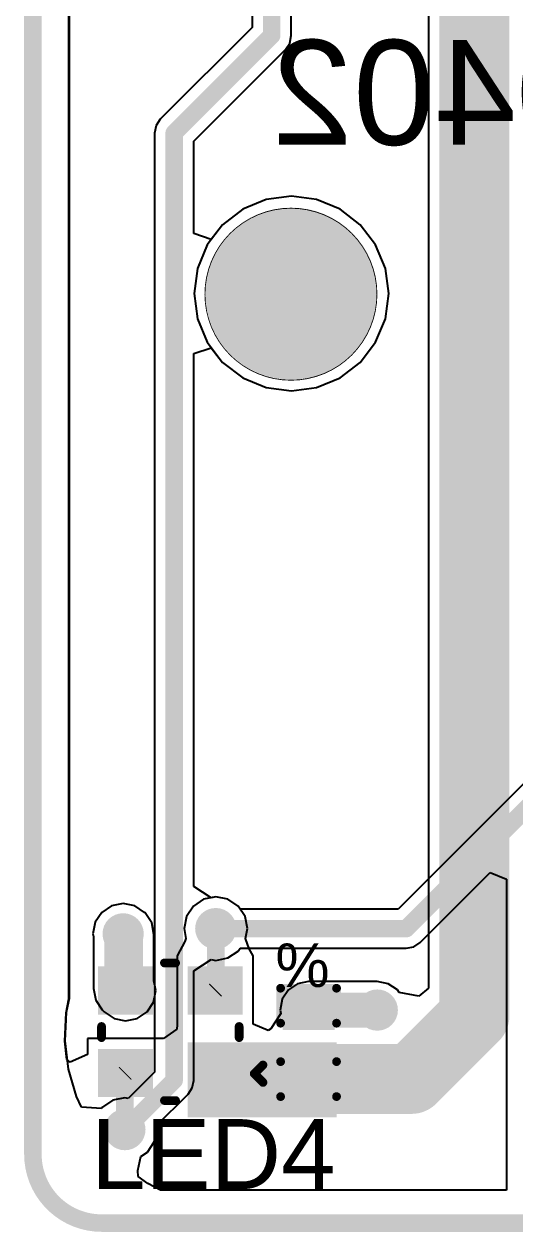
# Model space of a CAD drawing. Header units: millimetres. Extents: x -0.52 to 3.79, y -0.54 to 3.26.
# Drawn here: x -0.153 to 0.128, y -0.536 to 0.155 of the extents above; entities that cross this region are included whole.
import ezdxf

# ---------------------------------------------------------------- set-up
doc = ezdxf.new("R2010")
doc.units = ezdxf.units.MM
doc.header["$MEASUREMENT"] = 0
for name, color, linetype in [('BottomLayer', 5, 'Continuous'), ('BottomOverlay', 54, 'Continuous'), ('BottomSolder', 6, 'Continuous'), ('Mechanical1', 6, 'Continuous'), ('Mechanical2', 216, 'Continuous'), ('MultiLayer', 9, 'Continuous'), ('PadHoleLayer', 156, 'Continuous'), ('TopLayer', 1, 'Continuous'), ('TopOverlay', 2, 'Continuous'), ('TopPaste', 8, 'Continuous'), ('TopSolder', 216, 'Continuous'), ('ViaHoleLayer', 16, 'Continuous')]:
    doc.layers.add(name, color=color, linetype=linetype)
doc.styles.add('Arial', font='', dxfattribs={"height": 0.2})
doc.styles.get('Arial').set_extended_font_data('Arial')

# ---------------------------------------------------------------- blocks, each defined once
blk = doc.blocks.new('SK6812_EC20_142')
at = {"layer": 'TopLayer'}
for points in [[(-0.04134, 0.0374), (-0.00984, 0.0374), (-0.00984, 0.00984), (-0.04134, 0.00984)], [(0.00984, 0.0374), (0.04134, 0.0374), (0.04134, 0.00984), (0.00984, 0.00984)], [(-0.04134, -0.00984), (-0.00984, -0.00984), (-0.00984, -0.0374), (-0.04134, -0.0374)], [(0.00984, -0.00984), (0.04134, -0.00984), (0.04134, -0.0374), (0.00984, -0.0374)]]:
    blk.add_hatch(color=1, dxfattribs=at).paths.add_polyline_path(points)
at = {"layer": 'TopPaste'}
for points in [[(-0.04134, 0.0374), (-0.00984, 0.0374), (-0.00984, 0.00984), (-0.04134, 0.00984)], [(0.00984, 0.0374), (0.04134, 0.0374), (0.04134, 0.00984), (0.00984, 0.00984)], [(-0.04134, -0.00984), (-0.00984, -0.00984), (-0.00984, -0.0374), (-0.04134, -0.0374)], [(0.00984, -0.00984), (0.04134, -0.00984), (0.04134, -0.0374), (0.00984, -0.0374)]]:
    blk.add_hatch(color=8, dxfattribs=at).paths.add_polyline_path(points)
at = {"layer": 'TopSolder'}
for points in [[(-0.04134, 0.0374), (-0.00984, 0.0374), (-0.00984, 0.00984), (-0.04134, 0.00984)], [(0.00984, 0.0374), (0.04134, 0.0374), (0.04134, 0.00984), (0.00984, 0.00984)], [(-0.04134, -0.00984), (-0.00984, -0.00984), (-0.00984, -0.0374), (-0.04134, -0.0374)], [(0.00984, -0.00984), (0.04134, -0.00984), (0.04134, -0.0374), (0.00984, -0.0374)]]:
    blk.add_hatch(color=216, dxfattribs=at).paths.add_polyline_path(points)
at = {"layer": 'TopOverlay', "const_width": 0.005}
for points in [[(-0.00337, 0.03937), (0.003, 0.03937)], [(-0.03937, -0.00337), (-0.03937, 0.003)], [(0.03937, -0.00337), (0.03937, 0.003)], [(0.048, -0.024), (0.053, -0.019)], [(0.053, -0.029), (0.053, -0.019)], [(0.048, -0.024), (0.053, -0.029)], [(-0.00337, -0.03937), (0.003, -0.03937)]]:
    blk.add_lwpolyline(points, dxfattribs=at)
at = {"layer": 'TopOverlay', "const_width": 0.0025}
for points in [[(-0.00462, 0.03937, 1), (-0.00212, 0.03937, 1)], [(0.00175, 0.03937, 1), (0.00425, 0.03937, 1)], [(-0.04062, 0.003, 1), (-0.03812, 0.003, 1)], [(0.03812, 0.003, 1), (0.04062, 0.003, 1)], [(-0.04062, -0.00337, 1), (-0.03812, -0.00337, 1)], [(0.03812, -0.00337, 1), (0.04062, -0.00337, 1)], [(0.05175, -0.019, 1), (0.05425, -0.019, 1)], [(0.05175, -0.019, 1), (0.05425, -0.019, 1)], [(0.04675, -0.024, 1), (0.04925, -0.024, 1)], [(0.04675, -0.024, 1), (0.04925, -0.024, 1)], [(0.05175, -0.029, 1), (0.05425, -0.029, 1)], [(0.05175, -0.029, 1), (0.05425, -0.029, 1)], [(-0.00462, -0.03937, 1), (-0.00212, -0.03937, 1)], [(0.00175, -0.03937, 1), (0.00425, -0.03937, 1)]]:
    blk.add_lwpolyline(points, format="xyb", close=True, dxfattribs=at)
blk = doc.blocks.new('C___0402_156')
at = {"layer": 'TopLayer'}
for points in [[(-0.0275, -0.0125), (-0.0275, 0.0125), (-0.0095, 0.0125), (-0.0095, -0.0125)], [(0.0095, -0.0125), (0.0095, 0.0125), (0.0275, 0.0125), (0.0275, -0.0125)]]:
    blk.add_hatch(color=1, dxfattribs=at).paths.add_polyline_path(points)
at = {"layer": 'TopPaste'}
for points in [[(-0.0275, -0.0125), (-0.0275, 0.0125), (-0.0095, 0.0125), (-0.0095, -0.0125)], [(0.0095, -0.0125), (0.0095, 0.0125), (0.0275, 0.0125), (0.0275, -0.0125)]]:
    blk.add_hatch(color=8, dxfattribs=at).paths.add_polyline_path(points)
at = {"layer": 'TopSolder'}
for points in [[(-0.02986, -0.01486), (-0.02986, 0.01486), (-0.00714, 0.01486), (-0.00714, -0.01486)], [(0.00714, -0.01486), (0.00714, 0.01486), (0.02986, 0.01486), (0.02986, -0.01486)]]:
    blk.add_hatch(color=216, dxfattribs=at).paths.add_polyline_path(points)
at = {"layer": 'TopOverlay', "const_width": 0.005}
for points in [[(-0.031, 0.016), (-0.011, 0.016)], [(-0.031, 0.016), (-0.031, -0.016)], [(0.011, 0.016), (0.031, 0.016)], [(0.031, 0.016), (0.031, -0.016)], [(-0.031, -0.016), (-0.011, -0.016)], [(0.011, -0.016), (0.031, -0.016)]]:
    blk.add_lwpolyline(points, dxfattribs=at)
at = {"layer": 'TopOverlay', "const_width": 0.0025}
for points in [[(-0.03225, 0.016, 1), (-0.02975, 0.016, 1)], [(-0.03225, 0.016, 1), (-0.02975, 0.016, 1)], [(-0.01225, 0.016, 1), (-0.00975, 0.016, 1)], [(0.00975, 0.016, 1), (0.01225, 0.016, 1)], [(0.02975, 0.016, 1), (0.03225, 0.016, 1)], [(0.02975, 0.016, 1), (0.03225, 0.016, 1)], [(-0.03225, -0.016, 1), (-0.02975, -0.016, 1)], [(-0.03225, -0.016, 1), (-0.02975, -0.016, 1)], [(-0.01225, -0.016, 1), (-0.00975, -0.016, 1)], [(0.00975, -0.016, 1), (0.01225, -0.016, 1)], [(0.02975, -0.016, 1), (0.03225, -0.016, 1)], [(0.02975, -0.016, 1), (0.03225, -0.016, 1)]]:
    blk.add_lwpolyline(points, format="xyb", close=True, dxfattribs=at)

msp = doc.modelspace()

# ---------------------------------------------------------------- hatches: boundary and pattern name
at = {"layer": 'BottomLayer'}
h = msp.add_hatch(color=5, dxfattribs=at)
edge = h.paths.add_edge_path()
edge.add_arc((0.00025, 0.00035), 0.04921, 0, 360)
h = msp.add_hatch(color=5, dxfattribs=at)
edge = h.paths.add_edge_path()
edge.add_arc((-0.043, -0.363), 0.01181, 0, 360)
h = msp.add_hatch(color=5, dxfattribs=at)
edge = h.paths.add_edge_path()
edge.add_arc((-0.096, -0.366), 0.01181, 0, 360)
h = msp.add_hatch(color=5, dxfattribs=at)
edge = h.paths.add_edge_path()
edge.add_arc((0.0494, -0.4096), 0.01181, 0, 360)
h = msp.add_hatch(color=5, dxfattribs=at)
edge = h.paths.add_edge_path()
edge.add_arc((-0.095, -0.478), 0.01181, 0, 360)
at = {"layer": 'BottomSolder'}
h = msp.add_hatch(color=6, dxfattribs=at)
edge = h.paths.add_edge_path()
edge.add_arc((0.00025, 0.00035), 0.04921, 0, 360)
h = msp.add_hatch(color=6, dxfattribs=at)
edge = h.paths.add_edge_path()
edge.add_arc((-0.043, -0.363), 0.00591, 0, 360)
h = msp.add_hatch(color=6, dxfattribs=at)
edge = h.paths.add_edge_path()
edge.add_arc((-0.096, -0.366), 0.00591, 0, 360)
h = msp.add_hatch(color=6, dxfattribs=at)
edge = h.paths.add_edge_path()
edge.add_arc((0.0494, -0.4096), 0.00591, 0, 360)
h = msp.add_hatch(color=6, dxfattribs=at)
edge = h.paths.add_edge_path()
edge.add_arc((-0.095, -0.478), 0.00591, 0, 360)
at = {"layer": 'MultiLayer'}
h = msp.add_hatch(color=9, dxfattribs=at)
edge = h.paths.add_edge_path()
edge.add_arc((0.00025, 0.00035), 0.04921, 0, 360)
at = {"layer": 'PadHoleLayer'}
h = msp.add_hatch(color=156, dxfattribs=at)
edge = h.paths.add_edge_path()
edge.add_arc((0.00025, 0.00035), 0.04921, 0, 360)
at = {"layer": 'TopLayer'}
h = msp.add_hatch(color=1, dxfattribs=at)
edge = h.paths.add_edge_path()
edge.add_arc((0.00025, 0.00035), 0.04921, 0, 360)
h = msp.add_hatch(color=1, dxfattribs=at)
edge = h.paths.add_edge_path()
edge.add_arc((-0.043, -0.363), 0.01181, 0, 360)
h = msp.add_hatch(color=1, dxfattribs=at)
edge = h.paths.add_edge_path()
edge.add_arc((-0.096, -0.366), 0.01181, 0, 360)
h = msp.add_hatch(color=1, dxfattribs=at)
edge = h.paths.add_edge_path()
edge.add_arc((0.0494, -0.4096), 0.01181, 0, 360)
msp.add_hatch(color=1, dxfattribs=at).paths.add_polyline_path([(-0.059, -0.471), (0.02609, -0.471), (0.02609, -0.428), (-0.059, -0.428)])
h = msp.add_hatch(color=1, dxfattribs=at)
edge = h.paths.add_edge_path()
edge.add_arc((-0.095, -0.478), 0.01181, 0, 360)
at = {"layer": 'TopSolder'}
h = msp.add_hatch(color=216, dxfattribs=at)
edge = h.paths.add_edge_path()
edge.add_arc((0.00025, 0.00035), 0.04921, 0, 360)
h = msp.add_hatch(color=216, dxfattribs=at)
edge = h.paths.add_edge_path()
edge.add_arc((-0.043, -0.363), 0.00591, 0, 360)
h = msp.add_hatch(color=216, dxfattribs=at)
edge = h.paths.add_edge_path()
edge.add_arc((-0.096, -0.366), 0.00591, 0, 360)
h = msp.add_hatch(color=216, dxfattribs=at)
edge = h.paths.add_edge_path()
edge.add_arc((0.0494, -0.4096), 0.00591, 0, 360)
h = msp.add_hatch(color=216, dxfattribs=at)
edge = h.paths.add_edge_path()
edge.add_arc((-0.095, -0.478), 0.00591, 0, 360)
at = {"layer": 'ViaHoleLayer'}
h = msp.add_hatch(color=16, dxfattribs=at)
edge = h.paths.add_edge_path()
edge.add_arc((-0.043, -0.363), 0.00591, 0, 360)
h = msp.add_hatch(color=16, dxfattribs=at)
edge = h.paths.add_edge_path()
edge.add_arc((-0.096, -0.366), 0.00591, 0, 360)
h = msp.add_hatch(color=16, dxfattribs=at)
edge = h.paths.add_edge_path()
edge.add_arc((0.0494, -0.4096), 0.00591, 0, 360)
h = msp.add_hatch(color=16, dxfattribs=at)
edge = h.paths.add_edge_path()
edge.add_arc((-0.095, -0.478), 0.00591, 0, 360)

# ---------------------------------------------------------------- linework, layer by layer
at = {"layer": 'BottomLayer'}
for p, q in [((-0.12675, -0.40279), (-0.12675, 0.76509)), ((-0.02222, 0.759), (-0.02222, 0.15265)), ((0.00022, 0.148), (0.00022, 0.75435)), ((-0.02222, 0.15265), (-0.07474, 0.10012)), ((-0.00064, 0.14371), (0.00022, 0.148)), ((0.00022, 0.148), (0.00022, 0.148)), ((-0.0556, 0.08754), (-0.00307, 0.14007)), ((-0.00307, 0.14007), (-0.00064, 0.14371)), ((-0.00307, 0.14007), (-0.00307, 0.14007)), ((-0.07474, 0.10012), (-0.07717, 0.09648)), ((-0.07717, 0.09648), (-0.07803, 0.09219)), ((-0.07803, 0.09219), (-0.07803, 0.09219)), ((-0.07803, 0.09219), (-0.07803, -0.44517)), ((-0.0556, 0.0347), (-0.0556, 0.08754)), ((0.00025, 0.05604), (-0.01417, 0.05414)), ((0.01466, 0.05414), (0.00025, 0.05604)), ((-0.0276, 0.04857), (-0.03913, 0.03972)), ((-0.01417, 0.05414), (-0.0276, 0.04857)), ((0.02809, 0.04857), (0.01466, 0.05414)), ((0.03962, 0.03972), (0.02809, 0.04857)), ((-0.0456, 0.0313), (-0.0556, 0.0347)), ((-0.03913, 0.03972), (-0.0456, 0.0313)), ((0.04847, 0.02819), (0.03962, 0.03972)), ((0.05404, 0.01476), (0.04847, 0.02819)), ((0.05594, 0.00035), (0.05404, 0.01476)), ((0.05404, -0.01407), (0.05594, 0.00035)), ((0.04847, -0.0275), (0.05404, -0.01407)), ((0.03962, -0.03903), (0.04847, -0.0275)), ((-0.0556, -0.034), (-0.0456, -0.03061)), ((-0.0556, -0.33888), (-0.0556, -0.034)), ((-0.0456, -0.03061), (-0.03913, -0.03903)), ((-0.03913, -0.03903), (-0.0276, -0.04788)), ((0.02809, -0.04788), (0.03962, -0.03903)), ((-0.0276, -0.04788), (-0.01417, -0.05344)), ((0.01466, -0.05344), (0.02809, -0.04788)), ((-0.01417, -0.05344), (0.00025, -0.05534)), ((0.00025, -0.05534), (0.01466, -0.05344)), ((0.21478, -0.19835), (0.06135, -0.35178)), ((0.07393, -0.37093), (0.11401, -0.33085)), ((0.11401, -0.33085), (0.12325, -0.33468)), ((0.12325, -0.33468), (0.12325, -0.51265)), ((-0.0456, -0.34536), (-0.0556, -0.33888)), ((-0.043, -0.34484), (-0.0456, -0.34536)), ((-0.03605, -0.34622), (-0.043, -0.34484)), ((-0.03016, -0.35016), (-0.03605, -0.34622)), ((-0.02907, -0.35178), (-0.03016, -0.35016)), ((0.06135, -0.35178), (-0.02907, -0.35178)), ((0.07029, -0.37336), (0.07393, -0.37093)), ((-0.043, -0.38116), (-0.03605, -0.37978)), ((-0.03605, -0.37978), (-0.03016, -0.37584)), ((-0.03016, -0.37584), (-0.02907, -0.37422)), ((-0.02907, -0.37422), (0.066, -0.37422)), ((0.066, -0.37422), (0.07029, -0.37336)), ((0.066, -0.37422), (0.066, -0.37422)), ((-0.0556, -0.38712), (-0.0456, -0.38064)), ((-0.0456, -0.38064), (-0.043, -0.38116)), ((-0.0556, -0.44981), (-0.0556, -0.38712)), ((-0.12842, -0.4108), (-0.12675, -0.40279)), ((-0.12913, -0.42713), (-0.12842, -0.4108)), ((-0.12719, -0.44337), (-0.12913, -0.42713)), ((-0.12266, -0.45909), (-0.12719, -0.44337)), ((-0.07803, -0.44517), (-0.09308, -0.46022)), ((-0.05888, -0.45774), (-0.05645, -0.4541)), ((-0.05645, -0.4541), (-0.0556, -0.44981)), ((-0.0556, -0.44981), (-0.0556, -0.44981)), ((-0.11981, -0.46508), (-0.12266, -0.45909)), ((-0.10195, -0.46122), (-0.10784, -0.46516)), ((-0.095, -0.45984), (-0.10195, -0.46122)), ((-0.09308, -0.46022), (-0.095, -0.45984)), ((-0.07722, -0.47608), (-0.05888, -0.45774)), ((-0.05888, -0.45774), (-0.05888, -0.45774)), ((-0.10835, -0.46592), (-0.11981, -0.46508)), ((-0.10784, -0.46516), (-0.10835, -0.46592)), ((-0.07684, -0.478), (-0.07722, -0.47608)), ((-0.07822, -0.48495), (-0.07684, -0.478)), ((-0.08216, -0.49084), (-0.07822, -0.48495)), ((-0.08757, -0.5014), (-0.08594, -0.49337)), ((-0.08594, -0.49337), (-0.08216, -0.49084)), ((-0.08732, -0.50483), (-0.08757, -0.5014)), ((-0.0819, -0.50888), (-0.08732, -0.50483)), ((-0.07464, -0.51265), (-0.0819, -0.50888)), ((0.12325, -0.51265), (-0.07464, -0.51265)), ((-0.07464, -0.51265), (-0.07464, -0.51265))]:
    msp.add_line(p, q, dxfattribs=at)
at = {"layer": 'BottomLayer', "const_width": 0.01}
for points in [[(-0.011, 0.148), (-0.011, 0.759)], [(-0.06681, 0.09219), (-0.011, 0.148)], [(-0.06681, -0.44981), (-0.06681, 0.09219)], [(0.066, -0.363), (0.226, -0.203)], [(-0.043, -0.363), (0.066, -0.363)], [(-0.095, -0.478), (-0.06681, -0.44981)]]:
    msp.add_lwpolyline(points, dxfattribs=at)
at = {"layer": 'BottomLayer', "const_width": 0.005}
for points in [[(-0.0135, 0.148, 1), (-0.0085, 0.148, 1)], [(-0.0135, 0.148, 1), (-0.0085, 0.148, 1)], [(-0.06931, 0.09219, 1), (-0.06431, 0.09219, 1)], [(-0.06931, 0.09219, 1), (-0.06431, 0.09219, 1)], [(-0.0455, -0.363, 1), (-0.0405, -0.363, 1)], [(0.0635, -0.363, 1), (0.0685, -0.363, 1)], [(0.0635, -0.363, 1), (0.0685, -0.363, 1)], [(-0.06931, -0.44981, 1), (-0.06431, -0.44981, 1)], [(-0.06931, -0.44981, 1), (-0.06431, -0.44981, 1)], [(-0.0975, -0.478, 1), (-0.0925, -0.478, 1)]]:
    msp.add_lwpolyline(points, format="xyb", close=True, dxfattribs=at)
at = {"layer": 'Mechanical1'}
for points, const_width in [([(0.04921, 0, 1), (-0.04921, 0, 1)], 0.0005), ([(-0.04934, 0, 1), (-0.04909, 0, 1)], 0.00025), ([(0.04909, 0, 1), (0.04934, 0, 1)], 0.00025)]:
    msp.add_lwpolyline(points, format="xyb", close=True, dxfattribs=dict(at, const_width=const_width))
at = {"layer": 'Mechanical2', "const_width": 0.01}
for points in [[(-0.14764, -0.49213), (-0.14764, 2.97244)], [(-0.10827, -0.5315), (0.14764, -0.5315)]]:
    msp.add_lwpolyline(points, dxfattribs=at)
at = {"layer": 'Mechanical2', "const_width": 0.005}
for points in [[(-0.15014, -0.49213, 1), (-0.14514, -0.49213, 1)], [(-0.15014, -0.49213, 1), (-0.14514, -0.49213, 1)], [(-0.11077, -0.5315, 1), (-0.10577, -0.5315, 1)], [(-0.11077, -0.5315, 1), (-0.10577, -0.5315, 1)]]:
    msp.add_lwpolyline(points, format="xyb", close=True, dxfattribs=at)
at = {"layer": 'Mechanical2', "const_width": 0.01}
msp.add_lwpolyline([(-0.10827, -0.5315, -0.414214), (-0.14764, -0.49213)], format="xyb", dxfattribs=at)
at = {"layer": 'TopLayer'}
for p, q in [((-0.127, -0.40314), (-0.127, 0.76787)), ((0.07878, 0.49643), (0.07878, -0.39702)), ((0.00025, 0.05604), (-0.01417, 0.05414)), ((0.01466, 0.05414), (0.00025, 0.05604)), ((-0.0276, 0.04857), (-0.03913, 0.03972)), ((-0.01417, 0.05414), (-0.0276, 0.04857)), ((0.02809, 0.04857), (0.01466, 0.05414)), ((0.03962, 0.03972), (0.02809, 0.04857)), ((-0.03913, 0.03972), (-0.04798, 0.02819)), ((0.04847, 0.02819), (0.03962, 0.03972)), ((-0.04798, 0.02819), (-0.05355, 0.01476)), ((0.05404, 0.01476), (0.04847, 0.02819)), ((-0.05355, 0.01476), (-0.05544, 0.00035)), ((0.05594, 0.00035), (0.05404, 0.01476)), ((-0.05544, 0.00035), (-0.05355, -0.01407)), ((0.05404, -0.01407), (0.05594, 0.00035)), ((-0.05355, -0.01407), (-0.04798, -0.0275)), ((0.04847, -0.0275), (0.05404, -0.01407)), ((-0.04798, -0.0275), (-0.03913, -0.03903)), ((0.03962, -0.03903), (0.04847, -0.0275)), ((-0.03913, -0.03903), (-0.0276, -0.04788)), ((0.02809, -0.04788), (0.03962, -0.03903)), ((-0.0276, -0.04788), (-0.01417, -0.05344)), ((0.01466, -0.05344), (0.02809, -0.04788)), ((-0.01417, -0.05344), (0.00025, -0.05534)), ((0.00025, -0.05534), (0.01466, -0.05344)), ((-0.043, -0.34484), (-0.04995, -0.34622)), ((-0.03605, -0.34622), (-0.043, -0.34484)), ((-0.10263, -0.34999), (-0.10826, -0.35374)), ((-0.096, -0.34867), (-0.10263, -0.34999)), ((-0.08937, -0.34999), (-0.096, -0.34867)), ((-0.08374, -0.35374), (-0.08937, -0.34999)), ((-0.05584, -0.35016), (-0.05978, -0.35605)), ((-0.04995, -0.34622), (-0.05584, -0.35016)), ((-0.03016, -0.35016), (-0.03605, -0.34622)), ((-0.02622, -0.35605), (-0.03016, -0.35016)), ((-0.10826, -0.35374), (-0.11201, -0.35937)), ((-0.08343, -0.35405), (-0.08374, -0.35374)), ((-0.07968, -0.35968), (-0.08343, -0.35405)), ((-0.05978, -0.35605), (-0.06116, -0.363)), ((-0.02484, -0.363), (-0.02622, -0.35605)), ((-0.11201, -0.35937), (-0.11333, -0.366)), ((-0.11333, -0.366), (-0.11302, -0.36756)), ((-0.07836, -0.36631), (-0.07968, -0.35968)), ((-0.06116, -0.363), (-0.06005, -0.3686)), ((-0.02595, -0.3686), (-0.02484, -0.363)), ((-0.11302, -0.36756), (-0.11302, -0.39728)), ((-0.07836, -0.39285), (-0.07836, -0.36631)), ((-0.06071, -0.37044), (-0.06516, -0.3786)), ((-0.06005, -0.3686), (-0.06071, -0.37044)), ((-0.02383, -0.37449), (-0.02595, -0.3686)), ((-0.06516, -0.3786), (-0.06516, -0.3786)), ((-0.06516, -0.3786), (-0.06516, -0.3786)), ((-0.06516, -0.3786), (-0.06516, -0.41323)), ((-0.02166, -0.3786), (-0.02383, -0.37449)), ((-0.02166, -0.41151), (-0.02166, -0.3786)), ((-0.02166, -0.3786), (-0.02166, -0.3786)), ((-0.07726, -0.39838), (-0.07836, -0.39285)), ((0.01009, -0.39328), (0.00385, -0.39453)), ((0.0494, -0.39328), (0.01009, -0.39328)), ((0.05564, -0.39453), (0.0494, -0.39328)), ((-0.11302, -0.39728), (-0.1117, -0.40391)), ((-0.07858, -0.40501), (-0.07726, -0.39838)), ((-0.00145, -0.39806), (-0.00498, -0.40336)), ((0.00385, -0.39453), (-0.00145, -0.39806)), ((0.06094, -0.39806), (0.05564, -0.39453)), ((0.06195, -0.39958), (0.06094, -0.39806)), ((0.07325, -0.40164), (0.06195, -0.39958)), ((0.07878, -0.39702), (0.07325, -0.40164)), ((-0.12867, -0.41114), (-0.127, -0.40314)), ((-0.1117, -0.40391), (-0.10795, -0.40953)), ((-0.08233, -0.41063), (-0.07858, -0.40501)), ((-0.00498, -0.40336), (-0.00622, -0.4096)), ((-0.12937, -0.42748), (-0.12867, -0.41114)), ((-0.10795, -0.40953), (-0.10685, -0.41063)), ((-0.10685, -0.41063), (-0.10122, -0.41439)), ((-0.10122, -0.41439), (-0.09459, -0.41571)), ((-0.09459, -0.41571), (-0.08796, -0.41439)), ((-0.08796, -0.41439), (-0.08233, -0.41063)), ((-0.06516, -0.41323), (-0.06516, -0.41814)), ((-0.02166, -0.41759), (-0.02166, -0.41151)), ((-0.00585, -0.41151), (-0.01158, -0.42037)), ((-0.00622, -0.4096), (-0.00585, -0.41151)), ((-0.06524, -0.42059), (-0.07284, -0.42584)), ((-0.06516, -0.41814), (-0.06524, -0.42059)), ((-0.01298, -0.42134), (-0.02166, -0.41759)), ((-0.01158, -0.42037), (-0.01298, -0.42134)), ((-0.12814, -0.43785), (-0.12937, -0.42748)), ((-0.07284, -0.42584), (-0.11634, -0.42584)), ((-0.11634, -0.42584), (-0.11634, -0.43501)), ((-0.07284, -0.42584), (-0.07284, -0.42584)), ((-0.07284, -0.42584), (-0.07284, -0.42584)), ((-0.11634, -0.43501), (-0.12634, -0.43947)), ((-0.12634, -0.43947), (-0.12814, -0.43785))]:
    msp.add_line(p, q, dxfattribs=at)
for points, const_width in [([(0.105, -0.413), (0.105, 0.49643)], 0.04), ([(-0.096, -0.366), (-0.09569, -0.36631)], 0.022), ([(-0.09569, -0.39728), (-0.09569, -0.36631)], 0.022), ([(-0.043, -0.39797), (-0.043, -0.363)], 0.01), ([(-0.09569, -0.39728), (-0.09459, -0.39838)], 0.022), ([(-0.04341, -0.39838), (-0.043, -0.39797)], 0.01), ([(0.069, -0.449), (0.105, -0.413)], 0.04), ([(0.01009, -0.4096), (0.0494, -0.4096)], 0.02), ([(-0.01646, -0.449), (0.069, -0.449)], 0.04), ([(-0.095, -0.44603), (-0.09459, -0.44562)], 0.01), ([(-0.095, -0.478), (-0.095, -0.44603)], 0.01)]:
    msp.add_lwpolyline(points, dxfattribs=dict(at, const_width=const_width))
for points, const_width in [([(-0.1015, -0.366, 1), (-0.0905, -0.366, 1)], 0.011), ([(-0.10119, -0.36631, 1), (-0.09019, -0.36631, 1)], 0.011), ([(-0.10119, -0.36631, 1), (-0.09019, -0.36631, 1)], 0.011), ([(-0.0455, -0.363, 1), (-0.0405, -0.363, 1)], 0.005), ([(-0.10119, -0.39728, 1), (-0.09019, -0.39728, 1)], 0.011), ([(-0.10119, -0.39728, 1), (-0.09019, -0.39728, 1)], 0.011), ([(-0.10009, -0.39838, 1), (-0.08909, -0.39838, 1)], 0.011), ([(-0.04591, -0.39838, 1), (-0.04091, -0.39838, 1)], 0.005), ([(-0.0455, -0.39797, 1), (-0.0405, -0.39797, 1)], 0.005), ([(-0.0455, -0.39797, 1), (-0.0405, -0.39797, 1)], 0.005), ([(0.095, -0.413, 1), (0.115, -0.413, 1)], 0.02), ([(0.095, -0.413, 1), (0.115, -0.413, 1)], 0.02), ([(0.00509, -0.4096, 1), (0.01509, -0.4096, 1)], 0.01), ([(0.0444, -0.4096, 1), (0.0544, -0.4096, 1)], 0.01), ([(-0.02646, -0.449, 1), (-0.00646, -0.449, 1)], 0.02), ([(0.059, -0.449, 1), (0.079, -0.449, 1)], 0.02), ([(0.059, -0.449, 1), (0.079, -0.449, 1)], 0.02), ([(-0.0975, -0.44603, 1), (-0.0925, -0.44603, 1)], 0.005), ([(-0.0975, -0.44603, 1), (-0.0925, -0.44603, 1)], 0.005), ([(-0.09709, -0.44562, 1), (-0.09209, -0.44562, 1)], 0.005), ([(-0.0975, -0.478, 1), (-0.0925, -0.478, 1)], 0.005)]:
    msp.add_lwpolyline(points, format="xyb", close=True, dxfattribs=dict(at, const_width=const_width))

# ---------------------------------------------------------------- block references
msp.add_blockref('SK6812_EC20_142', (-0.069, -0.422))
at = {"rotation": 90}
msp.add_blockref('C___0402_156', (0.01009, -0.4281), dxfattribs=at)

# ---------------------------------------------------------------- texts
at = {"layer": 'BottomOverlay', "style": 'Arial', "text_generation_flag": 2}
msp.add_text('%>> 100nF 0402', height=0.06, rotation=360, dxfattribs=at).set_placement((0.632, 0.08547))
at = {"layer": 'TopOverlay', "style": 'Arial'}
msp.add_text('%', height=0.025, rotation=360, dxfattribs=at).set_placement((-0.00891, -0.39646))
msp.add_text('LED4', height=0.04, dxfattribs=at).set_placement((-0.11431, -0.51199))

doc.saveas('drawing.dxf')
